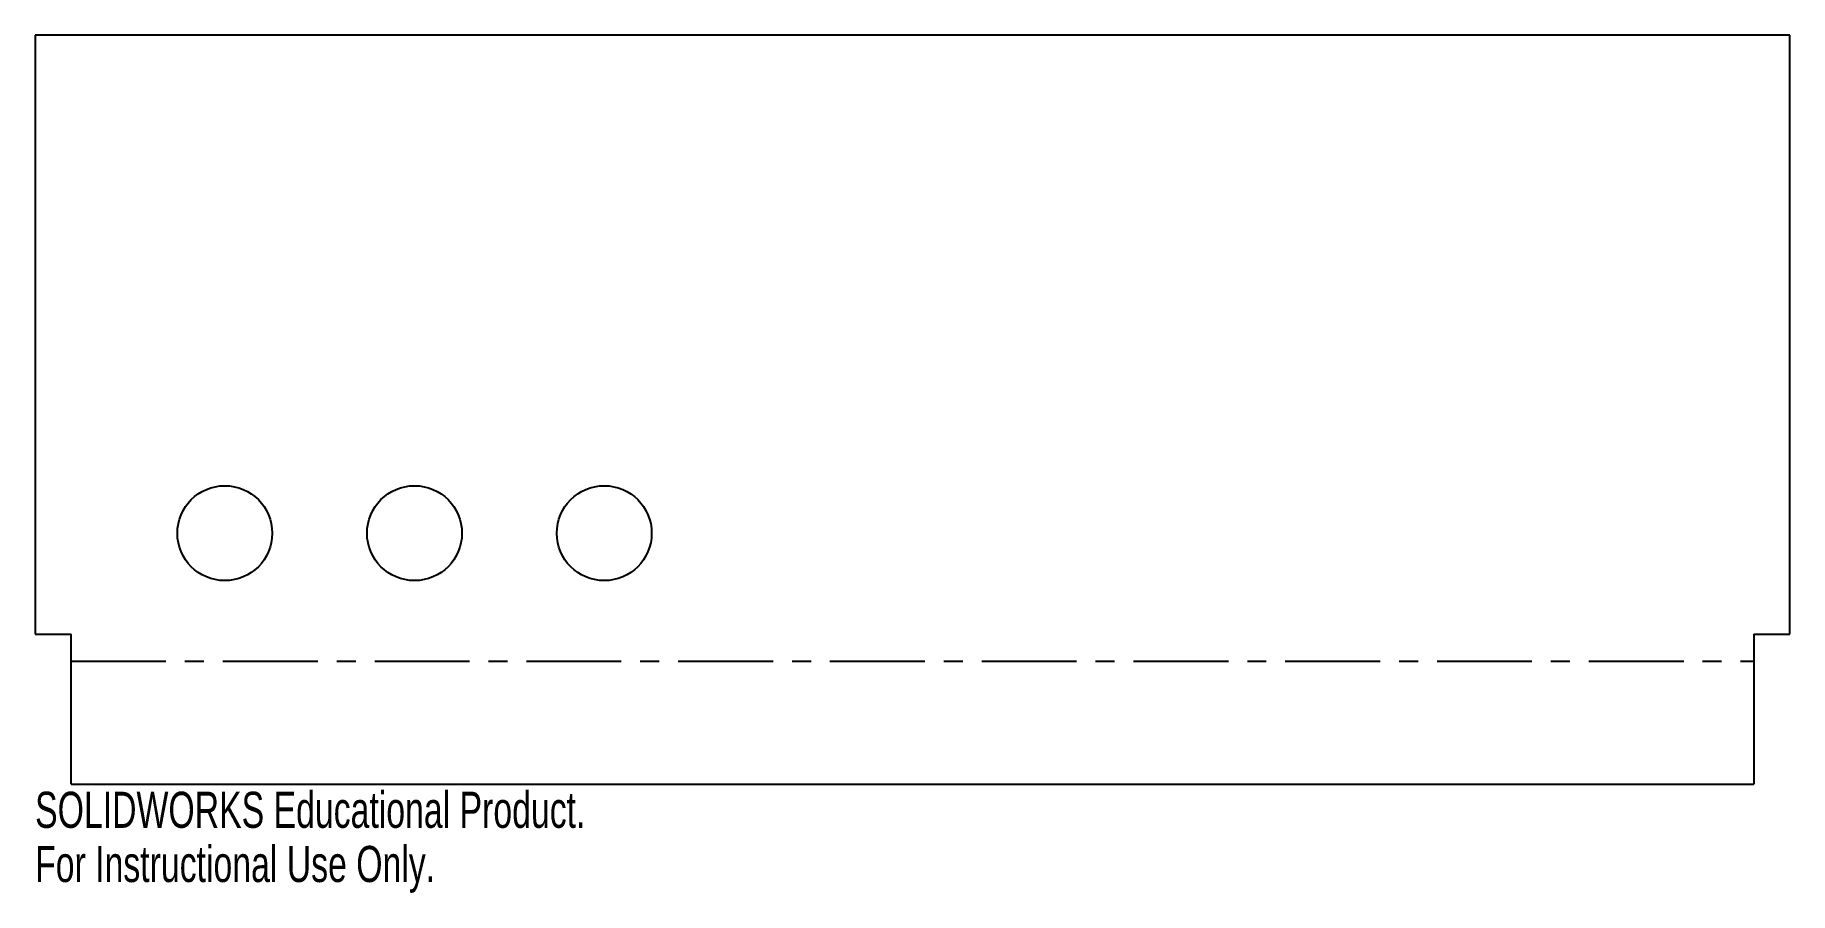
# Model space of a CAD drawing. Header units: inches. Extents: x -4.62 to 4.62, y -2.82 to 1.7.
import ezdxf

# ---------------------------------------------------------------- set-up
doc = ezdxf.new("R2010")
doc.units = ezdxf.units.IN
doc.header["$MEASUREMENT"] = 0
doc.linetypes.add('CENTERX2', pattern=[0.8, 0.5, -0.1, 0.1, -0.1])
doc.styles.add('SLDTEXTSTYLE0', font='TXT', dxfattribs={"width": 0.7})

msp = doc.modelspace()

# ---------------------------------------------------------------- linework, layer by layer
at = {"color": 7, "linetype": 'Continuous', "lineweight": 25}
for p, q in [((-4.625, 1.7), (-4.625, -1.4569)), ((4.625, 1.7), (-4.625, 1.7)), ((4.625, -1.4569), (4.625, 1.7)), ((-4.625, -1.4569), (-4.435, -1.4569)), ((-4.435, -2.2475), (-4.435, -1.4569)), ((4.435, -1.4569), (4.625, -1.4569)), ((4.435, -1.4569), (4.435, -2.2475)), ((-4.435, -2.2475), (4.435, -2.2475))]:
    msp.add_line(p, q, dxfattribs=at)
at = {"color": 7, "linetype": 'CENTERX2'}
msp.add_line((-4.435, -1.5987), (4.435, -1.5987), dxfattribs=at)
at = {"color": 7, "linetype": 'Continuous', "lineweight": 25}
for centre in [(-3.625, -0.925), (-2.625, -0.925), (-1.625, -0.925)]:
    msp.add_circle(centre, 0.25, dxfattribs=at)

# ---------------------------------------------------------------- texts
at = {"color": 7, "linetype": 'Continuous', "char_height": 0.1903, "attachment_point": 1, "style": 'SLDTEXTSTYLE0'}
for s, insert in [('SOLIDWORKS Educational Product.', (-4.625, -2.2876)), ('For Instructional Use Only.', (-4.625, -2.5731))]:
    msp.add_mtext(s, dxfattribs=dict(at, insert=insert))

doc.saveas('drawing.dxf')
